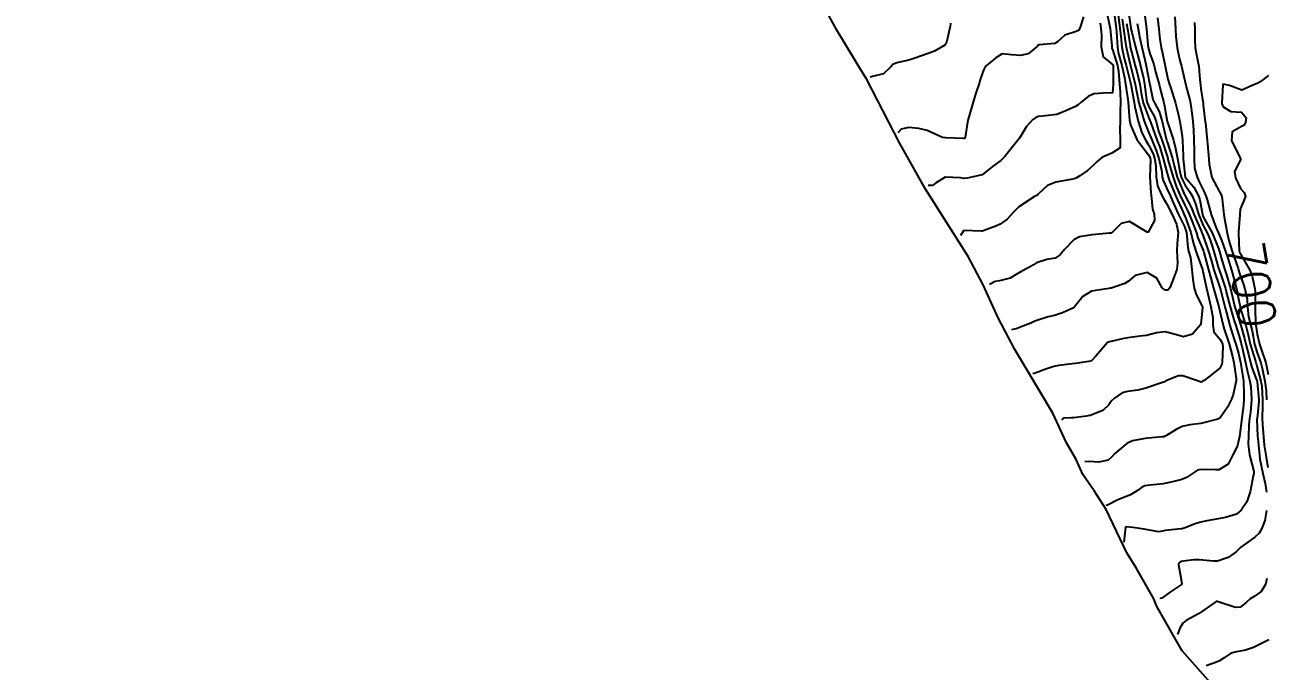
# Model space of a CAD drawing. Header units: metres. Extents: x 298520 to 308411, y 7433745 to 7450750.
# Drawn here: x 300935.2 to 301069.7, y 7442893 to 7442963 of the extents above; entities that cross this region are included whole.
import ezdxf
from ezdxf.enums import TextEntityAlignment as Align

# ---------------------------------------------------------------- set-up
doc = ezdxf.new("R2010")
doc.units = ezdxf.units.M
doc.header["$LTSCALE"] = 10
doc.linetypes.add('DASHED', pattern=[0.75, 0.5, -0.25])
for name, color, linetype in [('Area', 45, 'Continuous'), ('Cotas', 45, 'Continuous'), ('Curvas de Nivel 1m', 11, 'Continuous'), ('Curvas de Nivel 5m', 15, 'Continuous'), ('Vias Secundárias', 230, 'DASHED')]:
    doc.layers.add(name, color=color, linetype=linetype)
doc.styles.add('Style-STANDARD', font='STANDARD.shx')

msp = doc.modelspace()

# ---------------------------------------------------------------- linework, layer by layer
at = {"layer": 'Area'}
msp.add_polyline3d([(301068.99, 7442885.66, 699.33), (301060.58, 7442895.17, 701.67), (301057.79, 7442900.06, 729.32), (301057.52, 7442900.82, 703.41), (301055.6, 7442904.16, 703.85), (301054.59, 7442905.78, 704.31), (301052.36, 7442910.48, 704.9), (301052.01, 7442911, 724.67), (301051.04, 7442912.49, 730.13), (301049.81, 7442914.26, 724.07), (301049.1, 7442915.89, 715.44), (301048.06, 7442917.68, 706.94), (301046.58, 7442920.91, 707.48), (301042.44, 7442927.82, 709.23), (301040.66, 7442931.22, 717.67), (301039.03, 7442934.79, 710.27), (301037.39, 7442937.89, 710.71), (301032.77, 7442945.18, 721.44), (301029.97, 7442950.17, 719.07), (301026.39, 7442957.1, 719.72), (301025.98, 7442957.74, 720.93), (301023.16, 7442962.39, 717.95), (301019.51, 7442969.09, 729.44)], dxfattribs=at)
at = {"layer": 'Curvas de Nivel 1m', "flags": 128}
for points, elevation in [([(301049.9, 7442963.83), (301049.5, 7442962.61), (301049.36, 7442962.35), (301049.11, 7442962.23), (301047.86, 7442961.86), (301047.09, 7442961.13), (301046.79, 7442960.94), (301045.08, 7442960.79), (301044.99, 7442960.76), (301044.89, 7442960.66), (301043.9, 7442959.84), (301043.07, 7442959.64), (301042.1, 7442959.72), (301041.07, 7442959.83), (301040.4, 7442959.38), (301039.56, 7442958.72), (301039.29, 7442958.5), (301039.05, 7442958.06), (301038.71, 7442957.06), (301038.61, 7442956.73), (301038.21, 7442955.55), (301037.98, 7442954.74), (301037.76, 7442953.99), (301037.38, 7442952.75), (301037.31, 7442952.42), (301037.07, 7442950.75), (301037.03, 7442950.68), (301036.96, 7442950.65), (301036.85, 7442950.64), (301034.96, 7442950.71), (301034.6, 7442950.78), (301032.97, 7442951.53), (301032.05, 7442951.74), (301030.98, 7442951.85), (301030.15, 7442951.66), (301029.76, 7442951.26)], 713), ([(301052.49, 7442963.93), (301052.77, 7442962.57), (301052.95, 7442960.7), (301052.95, 7442960.56), (301052.97, 7442960.45), (301053.08, 7442960.17), (301053.57, 7442958.55), (301053.68, 7442957.93), (301053.79, 7442956.55), (301053.85, 7442955.72), (301053.9, 7442954.55), (301053.88, 7442953.68), (301053.85, 7442952.55), (301053.83, 7442951.7), (301053.85, 7442950.55), (301053.85, 7442949.65), (301052.95, 7442949.06), (301051.89, 7442948.58), (301051.37, 7442948.15), (301050.93, 7442947.73), (301050.31, 7442947.2), (301049.51, 7442946.6), (301049.14, 7442946.38), (301048.91, 7442946.3), (301048.51, 7442946.22), (301046.91, 7442945.93), (301046, 7442945.55), (301045.01, 7442944.66), (301044.89, 7442944.53), (301044.59, 7442944.36), (301042.88, 7442943.27), (301042.32, 7442942.69), (301041.63, 7442941.93), (301040.85, 7442941.36), (301040.4, 7442941.16), (301039.21, 7442940.73), (301038.94, 7442940.63), (301038.84, 7442940.61), (301036.91, 7442940.69), (301036.88, 7442940.67), (301036.58, 7442940.14)], 711), ([(301053.63, 7442964.05), (301053.84, 7442962.55), (301053.93, 7442961.72), (301054.05, 7442960.55), (301054.3, 7442959.32), (301054.5, 7442958.55), (301055.03, 7442956.54), (301055.38, 7442954.54), (301055.46, 7442954.08), (301055.8, 7442952.53), (301056.22, 7442951.28), (301056.59, 7442950.52), (301056.96, 7442949.91), (301057.43, 7442948.99), (301057.59, 7442948.51), (301057.73, 7442947.71), (301057.76, 7442946.51), (301057.91, 7442945.52), (301058.38, 7442944.5), (301058.56, 7442944.17), (301058.88, 7442943.61), (301059.46, 7442942.48), (301059.96, 7442941.38), (301060.16, 7442940.48), (301060.02, 7442939.29), (301059.99, 7442938.48), (301060.08, 7442937.2), (301060, 7442936.48), (301059.66, 7442935.6), (301059.25, 7442934.49), (301059.04, 7442934.22), (301058.77, 7442934.23), (301058.58, 7442934.3), (301058.41, 7442934.5), (301057.82, 7442935.54), (301056.79, 7442936.15), (301055.5, 7442935.82), (301054.78, 7442935.21), (301054.38, 7442934.94), (301053.22, 7442934.56), (301052.87, 7442934.46), (301052.77, 7442934.43), (301052.63, 7442934.42), (301050.77, 7442934.13), (301049.8, 7442933.56), (301049.07, 7442932.61), (301048.93, 7442932.43), (301048.75, 7442932.28), (301047.61, 7442931.76), (301046.74, 7442931.49), (301046.05, 7442931.33), (301044.73, 7442930.92), (301044.55, 7442930.83), (301044.19, 7442930.67), (301043.14, 7442930.25), (301042.72, 7442930.08), (301042.09, 7442929.93)], 709), ([(301054.72, 7442964.54), (301055.02, 7442962.64), (301055.03, 7442962.54), (301055.11, 7442962.16), (301055.54, 7442960.54), (301055.71, 7442959.9), (301056.07, 7442958.53), (301056.38, 7442957.19), (301056.5, 7442956.53), (301056.71, 7442954.83), (301056.78, 7442954.52), (301057.01, 7442954.01), (301057.56, 7442953.07), (301057.76, 7442952.51), (301058.03, 7442951.45), (301058.36, 7442950.5), (301058.52, 7442950.06), (301058.95, 7442948.73), (301059.01, 7442948.49), (301059.04, 7442948.39), (301059.59, 7442946.48), (301059.98, 7442945.4), (301060.37, 7442944.48), (301060.88, 7442943.43), (301061.2, 7442942.78), (301061.33, 7442942.46), (301061.66, 7442941.66), (301062.12, 7442940.45), (301062.29, 7442939.9), (301062.82, 7442938.64), (301062.9, 7442938.44), (301062.94, 7442938.32), (301063.43, 7442936.43), (301063.68, 7442935.54), (301063.98, 7442934.43), (301064.48, 7442932.69), (301064.56, 7442932.42), (301064.74, 7442931.62), (301065.01, 7442930.42), (301065.13, 7442930.01), (301065.67, 7442928.41), (301066.05, 7442927.03), (301066.17, 7442926.4), (301066.42, 7442924.64), (301066.43, 7442924.4), (301066.11, 7442922.93), (301065.94, 7442922.41), (301065.48, 7442921.55), (301064.69, 7442920.42), (301064.65, 7442920.37), (301064.6, 7442920.32), (301064.44, 7442920.26), (301062.6, 7442919.78), (301061.41, 7442919.65), (301060.59, 7442919.47), (301059.94, 7442919.13), (301058.87, 7442918.49), (301058.68, 7442918.39), (301058.58, 7442918.36), (301058.42, 7442918.33), (301056.58, 7442918.16), (301055.21, 7442917.9), (301054.57, 7442917.61), (301053.29, 7442916.56), (301052.95, 7442916.18), (301052.55, 7442915.83), (301051.53, 7442915.6), (301050.55, 7442915.66), (301050.03, 7442915.63)], 706), ([(301056.52, 7442963.91), (301056.73, 7442962.52), (301056.86, 7442960.75), (301056.89, 7442960.52), (301057.08, 7442959.87), (301057.43, 7442958.88), (301057.54, 7442958.51), (301057.69, 7442957.88), (301058.08, 7442956.5), (301058.26, 7442955.73), (301058.58, 7442954.5), (301058.67, 7442954.16), (301058.97, 7442952.49), (301058.99, 7442952.42), (301059.64, 7442950.48), (301059.85, 7442949.59), (301060.08, 7442948.48), (301060.32, 7442947.08), (301060.48, 7442946.47), (301060.9, 7442945.61), (301061.37, 7442944.93), (301061.65, 7442944.46), (301062.01, 7442943.58), (301062.36, 7442942.45), (301062.86, 7442941.25), (301063.28, 7442940.44), (301063.6, 7442939.67), (301064.01, 7442938.43), (301064.49, 7442936.73), (301064.58, 7442936.42), (301064.79, 7442935.81), (301065.26, 7442934.42), (301065.43, 7442933.75), (301065.77, 7442932.41), (301066.22, 7442930.91), (301066.38, 7442930.4), (301066.71, 7442929.35), (301066.92, 7442928.61), (301066.97, 7442928.4), (301067.07, 7442928.02), (301067.44, 7442926.39), (301067.66, 7442925.38), (301067.92, 7442924.38), (301068.03, 7442923.76), (301068.1, 7442922.38), (301067.98, 7442921.02), (301067.88, 7442920.38), (301067.82, 7442919.61), (301067.77, 7442918.38), (301067.74, 7442917.55), (301067.88, 7442916.38), (301068.33, 7442914.58), (301068.34, 7442914.37), (301068.28, 7442914.13), (301067.93, 7442912.38), (301067.57, 7442911.31), (301066.98, 7442910.39), (301066.48, 7442909.98), (301065.28, 7442909.61), (301064.47, 7442909.48), (301063.27, 7442909.24), (301062.47, 7442909.08), (301061.99, 7442908.93), (301060.8, 7442908.47), (301060.54, 7442908.4), (301060.46, 7442908.39), (301058.75, 7442908.2), (301058.46, 7442908.13), (301058.02, 7442908.06), (301056.46, 7442908.34), (301055.25, 7442908.53), (301054.46, 7442908.59), (301054.44, 7442908.56), (301054.25, 7442906.93)], 704), ([(301057.89, 7442963.74), (301058.06, 7442962.5), (301058.16, 7442961.43), (301058.31, 7442960.5), (301058.46, 7442959.88), (301058.74, 7442958.49), (301059.04, 7442957.07), (301059.21, 7442956.49), (301059.3, 7442956.22), (301059.84, 7442954.48), (301060.14, 7442953.34), (301060.32, 7442952.48), (301060.59, 7442950.86), (301060.62, 7442950.47), (301060.68, 7442948.74), (301060.7, 7442948.47), (301060.9, 7442946.48), (301061.85, 7442945.4), (301062.36, 7442944.45), (301062.48, 7442944.03), (301062.77, 7442942.44), (301062.87, 7442942.16), (301063.82, 7442940.43), (301064.5, 7442938.75), (301064.61, 7442938.42), (301064.81, 7442937.73), (301065.22, 7442936.42), (301065.41, 7442935.79), (301065.83, 7442934.41), (301066.14, 7442933.02), (301066.3, 7442932.4), (301066.73, 7442931.08), (301066.95, 7442930.4), (301067.32, 7442929), (301067.47, 7442928.39), (301067.77, 7442927.3), (301068, 7442926.38), (301068.13, 7442925.84), (301068.65, 7442924.52), (301068.7, 7442924.37), (301068.71, 7442924.31), (301068.87, 7442922.37), (301068.87, 7442922.13), (301068.69, 7442920.37), (301068.68, 7442920.29), (301068.75, 7442918.37), (301068.77, 7442918.18), (301068.94, 7442916.37), (301069, 7442915.92), (301069.33, 7442914.36), (301069.58, 7442913.3), (301069.72, 7442912.36)], 703), ([(301059.79, 7442963.82), (301059.86, 7442962.48), (301059.89, 7442961.69), (301060.03, 7442960.48), (301060.3, 7442959.25), (301060.49, 7442958.48), (301060.93, 7442956.57), (301060.96, 7442956.47), (301061.03, 7442956.25), (301061.4, 7442954.85), (301061.48, 7442954.46), (301061.67, 7442953.13), (301061.74, 7442952.46), (301061.81, 7442951.63), (301061.86, 7442950.46), (301061.87, 7442949.37), (301061.87, 7442948.46), (301061.92, 7442947.46), (301062.19, 7442946.45), (301062.43, 7442945.97), (301062.9, 7442945.02), (301063.16, 7442944.44), (301063.3, 7442944.02), (301063.73, 7442942.43), (301064.22, 7442941.06), (301064.51, 7442940.42), (301064.84, 7442939.65), (301065.28, 7442938.42), (301065.53, 7442937.69), (301065.93, 7442936.41), (301066.34, 7442934.84), (301066.45, 7442934.4), (301066.76, 7442932.92), (301066.85, 7442932.49), (301066.86, 7442932.4), (301066.88, 7442932.27), (301067.48, 7442930.39), (301067.73, 7442929.4), (301067.96, 7442928.38), (301068.51, 7442926.53), (301068.56, 7442926.37), (301068.58, 7442926.28), (301068.67, 7442926.01), (301069.11, 7442924.37), (301069.2, 7442923.82), (301069.3, 7442922.36), (301069.3, 7442921.68), (301069.25, 7442920.36), (301069.27, 7442919.69), (301069.38, 7442918.36), (301069.47, 7442917.46), (301069.63, 7442916.36), (301069.87, 7442915.03)], 702), ([(301035.48, 7442963.14), (301035.45, 7442962.77), (301035.38, 7442962.5), (301035.09, 7442961.2), (301034.97, 7442960.89), (301034.88, 7442960.78), (301033.74, 7442960.12), (301033.07, 7442959.86), (301031.62, 7442959.37), (301031.07, 7442959.19), (301030.78, 7442959.12), (301029.65, 7442958.84), (301029.25, 7442958.66), (301029.06, 7442958.45), (301028.24, 7442957.66), (301027.04, 7442957.38), (301026.82, 7442957.31), (301026.77, 7442957.27)], 714), ([(301051.7, 7442963.16), (301051.77, 7442962.58), (301051.84, 7442961.84), (301051.82, 7442960.58), (301052.01, 7442959.51), (301053.06, 7442958.63), (301053.09, 7442958.56), (301053.1, 7442958.52), (301053.1, 7442956.56), (301053.1, 7442956.49), (301053.02, 7442955.6), (301052.02, 7442955.57), (301051.02, 7442955.5), (301050.39, 7442955.22), (301049.65, 7442954.6), (301049.32, 7442954.3), (301049.01, 7442954.11), (301047.97, 7442953.65), (301047, 7442953.24), (301045.43, 7442953.09), (301045, 7442953.03), (301044.74, 7442952.92), (301044.37, 7442952.67), (301043.7, 7442951.96), (301042.96, 7442950.68), (301041.37, 7442948.7), (301041.16, 7442948.48), (301040.94, 7442948.29), (301040.04, 7442947.61), (301038.91, 7442946.73), (301037.28, 7442946.37), (301036.91, 7442946.34), (301036.56, 7442946.41), (301034.91, 7442946.45), (301033.87, 7442945.83), (301033.52, 7442945.57), (301033.05, 7442945.58)], 712), ([(301054.09, 7442963.59), (301054.24, 7442962.55), (301054.42, 7442961.22), (301054.52, 7442960.55), (301054.94, 7442958.66), (301054.98, 7442958.54), (301055.06, 7442958.23), (301055.5, 7442956.54), (301055.6, 7442955.96), (301055.89, 7442954.53), (301056.24, 7442953.29), (301056.48, 7442952.53), (301056.97, 7442951.26), (301057.3, 7442950.52), (301057.78, 7442949.34), (301058.06, 7442948.5), (301058.39, 7442947.03), (301058.43, 7442946.5), (301058.51, 7442946.1), (301058.9, 7442945.32), (301059.29, 7442944.49), (301059.57, 7442943.8), (301060.15, 7442942.48), (301060.85, 7442941.13), (301061.06, 7442940.47), (301061.2, 7442938.84), (301061.28, 7442938.46), (301061.49, 7442937.78), (301061.64, 7442936.46), (301061.73, 7442935.4), (301061.89, 7442934.45), (301062.08, 7442933.76), (301062.75, 7442932.5), (301062.77, 7442932.44), (301062.77, 7442932.42), (301062.75, 7442931.96), (301062.59, 7442930.59), (301062.54, 7442930.45), (301061.69, 7442929.48), (301060.71, 7442929.19), (301059.73, 7442929.46), (301058.72, 7442929.73), (301057.81, 7442929.6), (301056.71, 7442929.33), (301056, 7442929.24), (301054.71, 7442929.07), (301054.26, 7442928.99), (301052.7, 7442928.65), (301052.5, 7442928.56), (301051.21, 7442927.1), (301050.75, 7442926.59), (301050.71, 7442926.56), (301050.68, 7442926.54), (301049.01, 7442926.28), (301048.68, 7442926.24), (301047.23, 7442926.07), (301046.67, 7442925.96), (301045.69, 7442925.63), (301044.66, 7442925.25), (301044.41, 7442925.16)], 708), ([(301054.55, 7442963.12), (301054.64, 7442962.54), (301054.93, 7442960.7), (301054.96, 7442960.54), (301055.08, 7442960.04), (301055.5, 7442958.54), (301055.67, 7442957.92), (301055.98, 7442956.53), (301056.16, 7442955.39), (301056.35, 7442954.53), (301057, 7442952.79), (301057.08, 7442952.61), (301057.11, 7442952.52), (301057.17, 7442952.34), (301057.84, 7442950.51), (301058.15, 7442949.7), (301058.53, 7442948.5), (301058.92, 7442947.01), (301059.07, 7442946.49), (301059.15, 7442946.24), (301059.86, 7442944.48), (301060.68, 7442942.67), (301060.77, 7442942.47), (301060.87, 7442942.27), (301061.53, 7442940.46), (301061.78, 7442939.41), (301062.06, 7442938.45), (301062.79, 7442936.47), (301062.8, 7442936.44), (301063.21, 7442934.44), (301063.35, 7442933.85), (301063.68, 7442932.43), (301063.9, 7442931.27), (301063.91, 7442930.43), (301064, 7442929.71), (301064.71, 7442928.88), (301064.95, 7442928.42), (301065, 7442928.11), (301064.91, 7442926.42), (301064.88, 7442926.21), (301064.67, 7442925.79), (301062.96, 7442924.45), (301062.65, 7442924.27), (301062.15, 7442924.46), (301060.66, 7442924.97), (301060.17, 7442924.96), (301058.99, 7442924.49), (301058.77, 7442924.37), (301058.65, 7442924.3), (301058.33, 7442924.18), (301056.64, 7442923.61), (301055.78, 7442923.39), (301054.64, 7442923.25), (301054.08, 7442923.11), (301053.24, 7442922.55), (301052.93, 7442922.25), (301052.62, 7442921.83), (301051.98, 7442921.2), (301050.6, 7442920.65), (301050.55, 7442920.64), (301050.22, 7442920.59), (301048.81, 7442920.4), (301048.6, 7442920.4), (301047.74, 7442920.36), (301047.56, 7442920.17)], 707), ([(301061.9, 7442963.23), (301061.95, 7442962.46), (301061.96, 7442961.33), (301061.98, 7442960.46), (301062.16, 7442959.54), (301062.39, 7442958.45), (301062.48, 7442957.01), (301062.55, 7442956.45), (301062.62, 7442956.04), (301062.84, 7442954.44), (301062.85, 7442954.29), (301063, 7442953.02), (301063.07, 7442952.44), (301063.09, 7442952.34), (301063.3, 7442950.44), (301063.33, 7442950.06), (301063.47, 7442948.43), (301063.5, 7442947.87), (301063.78, 7442946.43), (301064.89, 7442944.42), (301065.08, 7442942.42), (301065.12, 7442942.17), (301065.46, 7442940.41), (301065.64, 7442939.61), (301066.01, 7442938.41), (301066.64, 7442936.56), (301066.69, 7442936.4), (301066.79, 7442936.05), (301067.23, 7442934.84), (301067.36, 7442934.39), (301067.61, 7442933.24), (301067.67, 7442932.39), (301067.77, 7442931.35), (301068.02, 7442930.38), (301068.15, 7442929.81), (301068.41, 7442928.37), (301068.69, 7442927.46), (301069.1, 7442926.37), (301069.26, 7442925.78), (301069.54, 7442924.36), (301069.68, 7442923.32), (301069.73, 7442922.36)], 701), ([(301069.72, 7442910.36), (301069.53, 7442909.3), (301069.19, 7442908.36), (301068.92, 7442907.91), (301068.45, 7442907.48), (301066.93, 7442906.39), (301066.68, 7442906.16), (301066.44, 7442905.89), (301065.57, 7442905.27), (301064.42, 7442904.9), (301063.96, 7442904.88), (301062.42, 7442905.02), (301061.86, 7442905.02), (301060.42, 7442904.84), (301060.22, 7442904.67), (301060.18, 7442904.47), (301060.4, 7442903.28), (301060.56, 7442902.47), (301060.51, 7442902.35), (301060.39, 7442902.27), (301059.3, 7442901.56), (301058.37, 7442900.89), (301058.19, 7442900.85), (301058.15, 7442900.81)], 703), ([(301069.77, 7442902.99), (301069.59, 7442902.36), (301069.15, 7442901.59), (301068.37, 7442901.04), (301067.94, 7442900.81), (301067.5, 7442900.39), (301066.85, 7442899.9), (301066.36, 7442899.85), (301064.7, 7442900.42), (301064.36, 7442900.53), (301064.26, 7442900.53), (301064.11, 7442900.42), (301062.35, 7442899.18), (301061.88, 7442898.92), (301061.03, 7442898.46), (301060.65, 7442898.15), (301060.33, 7442897.64), (301060.08, 7442896.95)], 702), ([(301069.96, 7442896.36), (301068.87, 7442895.82), (301068.31, 7442895.54), (301067.45, 7442895.24), (301066.3, 7442895.03), (301065.83, 7442894.87), (301065.12, 7442894.41), (301064.63, 7442894.08), (301064.29, 7442893.93), (301063.17, 7442893.55)], 701)]:
    msp.add_lwpolyline(points, dxfattribs=dict(at, elevation=elevation))
at = {"layer": 'Curvas de Nivel 5m', "flags": 128}
for points, elevation in [([(301053.17, 7442964.52), (301053.43, 7442962.56), (301053.47, 7442962.19), (301053.56, 7442960.56), (301053.65, 7442959.98), (301054.03, 7442958.55), (301054.32, 7442957.27), (301054.44, 7442956.55), (301054.69, 7442954.87), (301054.73, 7442954.54), (301054.88, 7442952.65), (301054.9, 7442952.54), (301054.99, 7442952.12), (301055.68, 7442950.53), (301056.95, 7442948.88), (301057.08, 7442948.65), (301057.12, 7442948.52), (301057.15, 7442948.3), (301057.08, 7442946.52), (301057.18, 7442944.8), (301057.21, 7442944.52), (301057.38, 7442943.02), (301057.53, 7442942.51), (301057.58, 7442941.79), (301056.89, 7442940.52), (301056.84, 7442940.5), (301056.77, 7442940.52), (301054.86, 7442941.65), (301053.96, 7442941.44), (301053.07, 7442940.56), (301052.95, 7442940.46), (301052.84, 7442940.41), (301052.66, 7442940.39), (301050.84, 7442940.24), (301049.44, 7442940), (301048.83, 7442939.69), (301047.83, 7442938.62), (301047.38, 7442938.07), (301046.81, 7442937.71), (301045.91, 7442937.54), (301044.81, 7442937.18), (301044.48, 7442936.99), (301043.97, 7442936.67), (301043.2, 7442936.27), (301042.79, 7442936.02), (301041.95, 7442935.53), (301040.78, 7442935.25), (301040.32, 7442935.18), (301039.71, 7442934.85)], 710), ([(301055.7, 7442963.11), (301055.83, 7442962.53), (301055.94, 7442961.69), (301056.2, 7442960.53), (301056.56, 7442959.03), (301056.68, 7442958.52), (301057.03, 7442956.64), (301057.06, 7442956.52), (301057.4, 7442954.89), (301057.57, 7442954.51), (301058.07, 7442953.57), (301058.4, 7442952.5), (301058.85, 7442950.61), (301058.89, 7442950.49), (301058.91, 7442950.44), (301058.96, 7442950.29), (301059.52, 7442948.48), (301059.7, 7442947.71), (301060.05, 7442946.48), (301060.88, 7442944.49), (301060.88, 7442944.47), (301060.89, 7442944.45), (301061.58, 7442943.16), (301061.86, 7442942.46), (301062.65, 7442940.64), (301062.72, 7442940.44), (301062.75, 7442940.35), (301062.84, 7442940.11), (301063.44, 7442938.43), (301063.71, 7442937.53), (301064.02, 7442936.43), (301064.66, 7442934.53), (301064.7, 7442934.42), (301064.77, 7442934.15), (301065.21, 7442932.42), (301065.37, 7442931.79), (301065.73, 7442930.41), (301066.21, 7442928.9), (301066.38, 7442928.4), (301066.69, 7442927.42), (301066.91, 7442926.4), (301067.15, 7442924.88), (301067.21, 7442924.39), (301067.27, 7442923.02), (301067.27, 7442922.39), (301067.23, 7442921.79), (301067.04, 7442920.39), (301066.83, 7442918.64), (301066.8, 7442918.4), (301066.57, 7442917.42), (301066.24, 7442916.73), (301066.06, 7442916.41), (301065.56, 7442915.4), (301064.54, 7442914.79), (301064.2, 7442914.76), (301062.54, 7442914.81), (301062.24, 7442914.75), (301061.81, 7442914.46), (301061.05, 7442913.94), (301060.53, 7442913.73), (301059.52, 7442913.49), (301058.52, 7442913.27), (301057.12, 7442913.11), (301056.52, 7442913.03), (301056.18, 7442912.86), (301055.74, 7442912.53), (301054.98, 7442912.07), (301054.5, 7442911.88), (301053.55, 7442911.5), (301052.49, 7442910.95), (301052.32, 7442910.91)], 705), ([(301069.92, 7442957.49), (301069.04, 7442956.79), (301068.76, 7442956.65), (301068.18, 7442956.38), (301067.03, 7442955.9), (301065.7, 7442956.41), (301065.03, 7442956.54), (301064.98, 7442956.47), (301064.98, 7442956.42), (301064.87, 7442954.57), (301064.88, 7442954.42), (301065.01, 7442954.08), (301065.84, 7442953.58), (301067, 7442953.51), (301067.5, 7442952.9), (301067.45, 7442952.39), (301067.3, 7442952.09), (301066.99, 7442951.96), (301066, 7442951.39), (301065.91, 7442950.41), (301066.94, 7442948.4), (301066.26, 7442947.07), (301066.35, 7442946.41), (301066.9, 7442945.23), (301067.3, 7442944.8), (301067.44, 7442944.39), (301066.88, 7442943), (301066.82, 7442942.45), (301066.81, 7442942.4), (301066.69, 7442940.55), (301066.69, 7442940.4), (301066.75, 7442938.47), (301066.77, 7442938.4), (301066.82, 7442938.28), (301067.91, 7442936.38), (301068.16, 7442935.75), (301068.47, 7442934.37), (301068.49, 7442934.1), (301068.48, 7442932.37), (301068.52, 7442930.58), (301068.56, 7442930.37), (301068.59, 7442930.24), (301068.71, 7442929.46), (301068.96, 7442928.37), (301069.1, 7442927.96), (301069.66, 7442926.36), (301069.91, 7442925.11)], 700)]:
    msp.add_lwpolyline(points, dxfattribs=dict(at, elevation=elevation))
at = {"layer": 'Vias Secundárias'}
msp.add_lwpolyline([(301465.55, 7442973.32, 0), (301478.59, 7442967.28, -0.011668)], format="xyb", dxfattribs=at)

# ---------------------------------------------------------------- texts
at = {"layer": 'Cotas', "style": 'Style-STANDARD'}
msp.add_text('700', height=4, rotation=279.4499, dxfattribs=at).set_placement((301068.12, 7442934.82, 700), align=Align.MIDDLE_CENTER)

doc.saveas('drawing.dxf')
